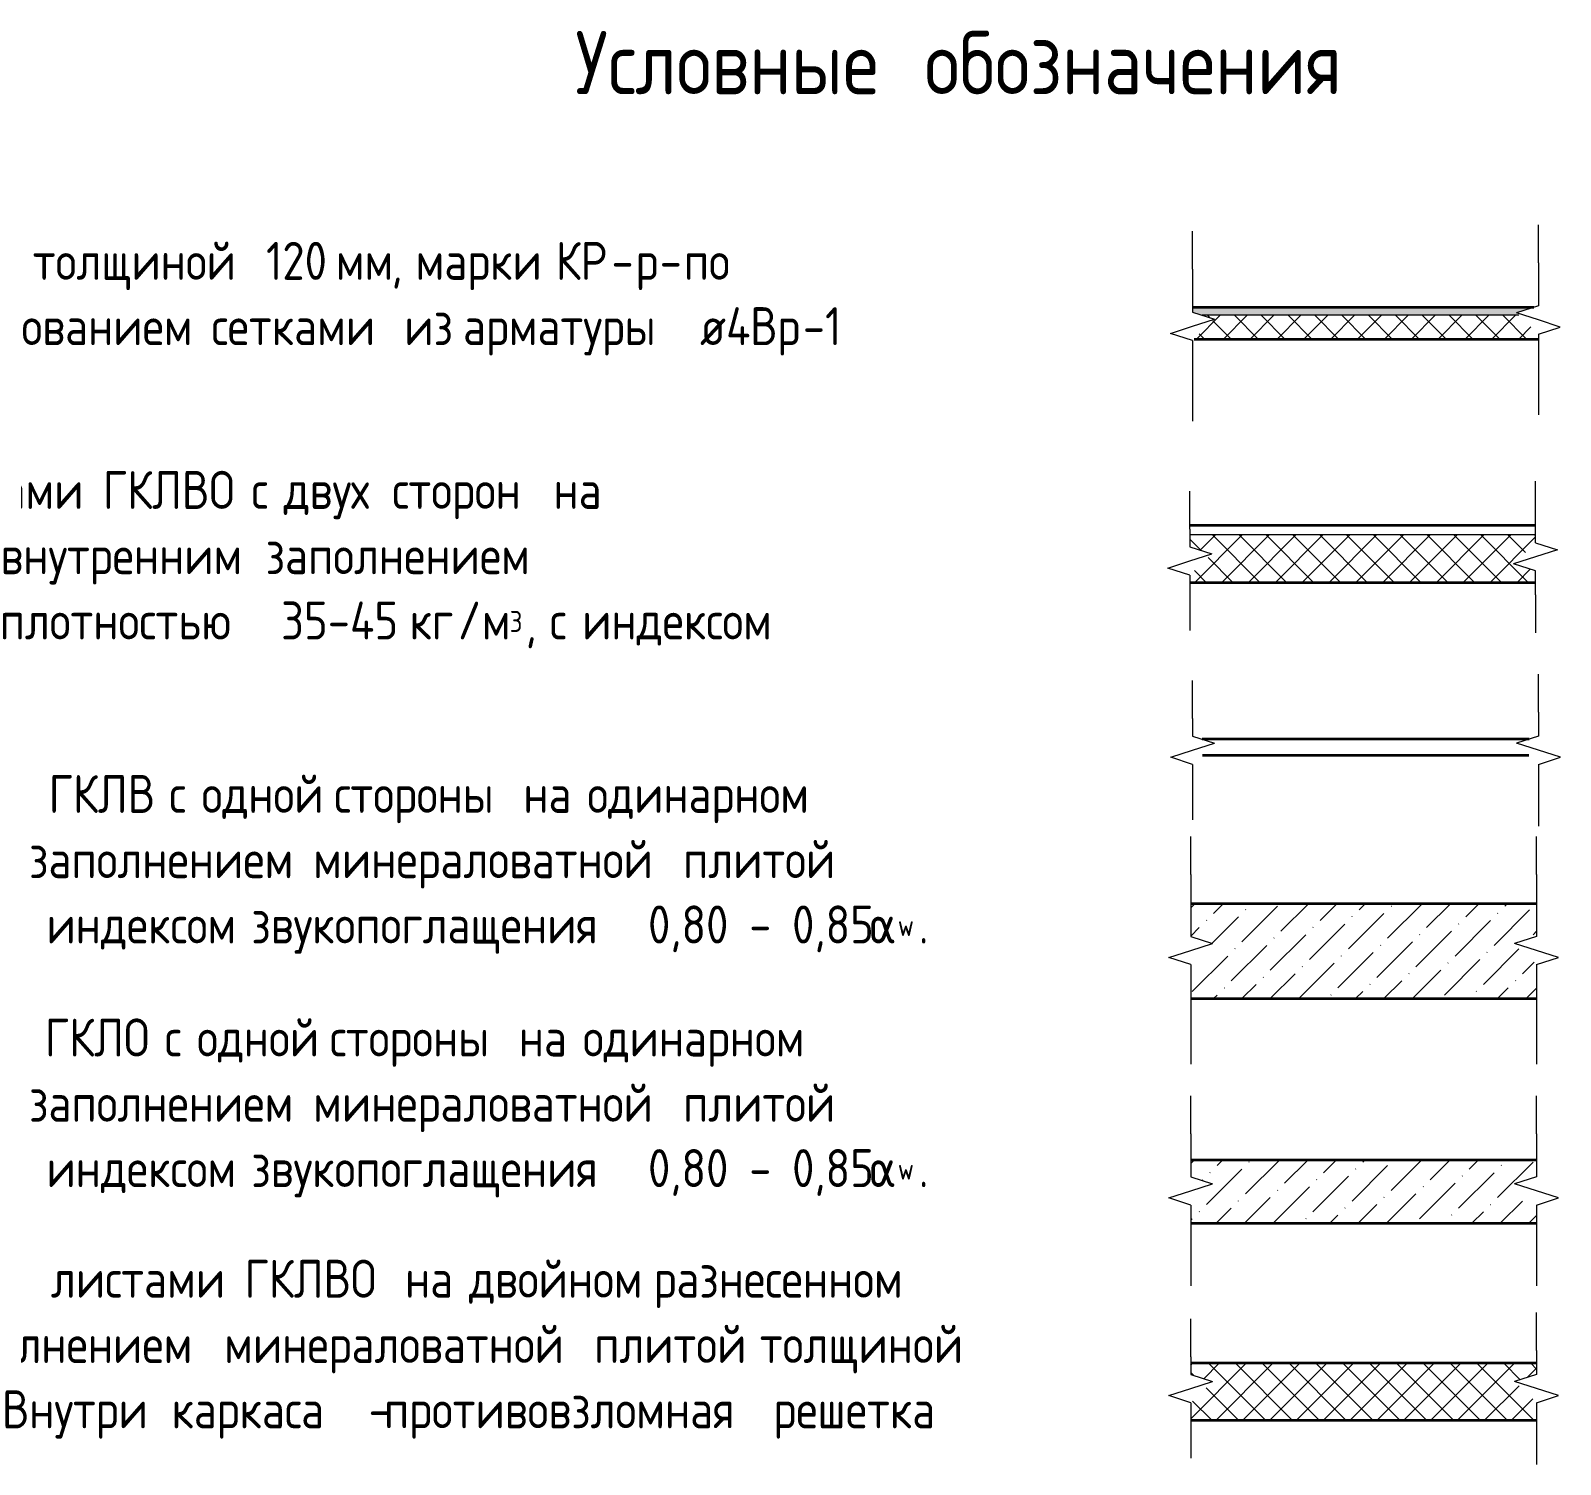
# Model space of a CAD drawing. Header units: millimetres. Extents: x -60946 to 138510, y -262288 to 24501.
# Drawn here: x 77252 to 82087, y -45486 to -40955 of the extents above; entities that cross this region are included whole.
import ezdxf

# ---------------------------------------------------------------- set-up
doc = ezdxf.new("R2010")
doc.units = ezdxf.units.MM
for name, color, linetype, lineweight in [('Аннотация', 7, 'Continuous', 20), ('Стены разрез', 7, 'Continuous', 35), ('Стены штриховка', 7, 'Continuous', 9), ('Узлы', 7, 'Continuous', 18)]:
    doc.layers.add(name, color=color, linetype=linetype, lineweight=lineweight)
doc.styles.add('GOST Common_2', font='', dxfattribs={"width": 0.9, "height": 250})
doc.styles.add('GOST Common_6', font='', dxfattribs={"width": 0.9, "height": 140})
doc.styles.add('GOST Common_7', font='', dxfattribs={"width": 0.9, "height": 120})
doc.styles.add('GOST Common_8', font='', dxfattribs={"width": 0.9, "height": 66.601161})
doc.styles.get('GOST Common_2').set_extended_font_data('GOST Common')
doc.styles.get('GOST Common_6').set_extended_font_data('GOST Common')
doc.styles.get('GOST Common_7').set_extended_font_data('GOST Common')
doc.styles.get('GOST Common_8').set_extended_font_data('GOST Common')
pattern_1 = [(45, (0, 0), (-42.4264, 42.4264), []), (135, (0, 0), (-42.4264, -42.4264), [])]
pattern_2 = [(45, (0, 0), (33.67596, 123.47852), [158.75, -31.75, 1.341, -30.409])]

# ---------------------------------------------------------------- blocks, each defined once
blk = doc.blocks.new('Family - ___-2621193-УО кладочный 1 эт')
at = {"layer": 'Стены разрез'}
for p, q in [((10376.7, 5670.2), (9342.9, 5670.2)), ((9343.9, 5620.2), (10375.6, 5620.2))]:
    blk.add_line(p, q, dxfattribs=at)
blk = doc.blocks.new('Family - ___-2621218-УО кладочный 1 эт')
at = {"layer": 'Стены разрез', "lineweight": 20, "true_color": 0x808040}
blk.add_hatch(color=57, dxfattribs=at).paths.add_polyline_path([(9419.1, 7010), (10344.4, 7010), (10336.6, 7017.6), (10391.7, 7035), (9312.9, 7035), (9312.9, 7019.6), (9342.9, 7010), (9382.2, 7010)])
at = {"layer": 'Стены разрез', "lineweight": 9, "true_color": 0x808040}
h = blk.add_hatch(dxfattribs=at)
h.set_pattern_fill('FP_13', color=57, style=0, pattern_type=2)
h.set_pattern_definition(pattern_1)
h.paths.add_polyline_path([(9317.6, 6935), (10405.9, 6935), (10405.9, 6950.5), (10344.4, 7010), (9342.9, 7010), (9382.2, 6997.6), (9336.2, 6953)])
at = {"layer": 'Стены разрез'}
for p, q in [((10391.7, 7035), (9312.9, 7035)), ((9317.6, 6935), (10405.9, 6935))]:
    blk.add_line(p, q, dxfattribs=at)
at = {"layer": 'Стены штриховка'}
blk.add_line((10344.4, 7010), (9342.9, 7010), dxfattribs=at)
blk = doc.blocks.new('Family - ___-2621265-УО кладочный 1 эт')
at = {"layer": 'Стены разрез', "lineweight": 9}
h = blk.add_hatch(dxfattribs=at)
h.set_pattern_fill('FP_15', color=256, style=0, pattern_type=2)
h.set_pattern_definition(pattern_2)
h.paths.add_polyline_path([(10400.3, 4850.2), (10400.3, 4957.7), (10331, 5024.8), (10400.3, 5046.8), (10400.3, 5150.2), (9307.3, 5150.2), (9307.3, 5046.8), (9376.6, 5024.8), (9307.3, 4957.7), (9307.3, 4850.2), (10331, 4850.2)])
at = {"layer": 'Стены разрез'}
for p, q in [((10400.3, 5150.2), (9307.3, 5150.2)), ((9307.3, 4850.2), (10400.3, 4850.2))]:
    blk.add_line(p, q, dxfattribs=at)
blk = doc.blocks.new('Family - ___-2621270-УО кладочный 1 эт')
at = {"layer": 'Стены разрез', "lineweight": 9}
h = blk.add_hatch(dxfattribs=at)
h.set_pattern_fill('FP_15', color=256, style=0, pattern_type=2)
h.set_pattern_definition(pattern_2)
h.paths.add_polyline_path([(10331, 4140.2), (10400.3, 4140.2), (10400.3, 4197.7), (10331, 4264.8), (10400.3, 4286.8), (10400.3, 4340.2), (9307.3, 4340.2), (9307.3, 4286.8), (9376.6, 4264.8), (9307.3, 4197.7), (9307.3, 4140.2), (9376.6, 4140.2)])
at = {"layer": 'Стены разрез'}
for p, q in [((10400.3, 4340.2), (9307.3, 4340.2)), ((9307.3, 4140.2), (10400.3, 4140.2))]:
    blk.add_line(p, q, dxfattribs=at)
blk = doc.blocks.new('Family - ___-2621272-УО кладочный 1 эт')
at = {"layer": 'Стены разрез', "lineweight": 9}
h = blk.add_hatch(dxfattribs=at)
h.set_pattern_fill('FP_13', color=256, style=0, pattern_type=2)
h.set_pattern_definition(pattern_1)
h.paths.add_polyline_path([(10400.3, 3517.6), (10400.3, 3573.1), (10331, 3640.1), (10400.3, 3662.1), (10400.3, 3697.6), (9307.3, 3697.6), (9307.3, 3662.1), (9376.6, 3640.1), (9307.3, 3573.1), (9307.3, 3517.6), (10331, 3517.6)])
at = {"layer": 'Стены разрез'}
for p, q in [((10400.3, 3697.6), (9307.3, 3697.6)), ((9307.3, 3517.6), (10400.3, 3517.6))]:
    blk.add_line(p, q, dxfattribs=at)
blk = doc.blocks.new('Family - ___-2621278-УО кладочный 1 эт')
at = {"layer": 'Стены разрез', "lineweight": 9}
h = blk.add_hatch(dxfattribs=at)
h.set_pattern_fill('FP_13', color=256, style=0, pattern_type=2)
h.set_pattern_definition(pattern_1)
h.paths.add_polyline_path([(9373.4, 6165.9), (10397.1, 6165.9), (10397.1, 6202.3), (10327.8, 6224.3), (10397.1, 6291.3), (10397.1, 6315.9), (9304.1, 6315.9), (9304.1, 6277.9), (9373.4, 6255.9), (9304.1, 6188.8), (9304.1, 6165.9)])
at = {"layer": 'Стены разрез'}
for p, q in [((10397.1, 6345.9), (9304.1, 6345.9)), ((9304.1, 6165.9), (10397.1, 6165.9))]:
    blk.add_line(p, q, dxfattribs=at)
at = {"layer": 'Стены штриховка'}
blk.add_line((10397.1, 6315.9), (9304.1, 6315.9), dxfattribs=at)
blk = doc.blocks.new('ADSK_Обрыв_Линия1 - По умолчанию-2621347-УО кладочный 1 эт')
at = {"layer": 'Узлы', "lineweight": 20}
for p, q in [((10406.3, 5755.6), (10406.3, 5679.6)), ((10406.3, 5590.5), (10406.3, 5515.6))]:
    blk.add_line(p, q, dxfattribs=at)
blk = doc.blocks.new('ADSK_Обрыв_Линия1 - По умолчанию-2621349-УО кладочный 1 эт')
at = {"layer": 'Узлы', "lineweight": 20}
for p, q in [((9313.3, 5735.6), (9313.3, 5679.6)), ((9313.3, 5590.5), (9313.3, 5535.6))]:
    blk.add_line(p, q, dxfattribs=at)
blk = doc.blocks.new('ADSK_Обрыв_Линия1 - По умолчанию-2621351-УО кладочный 1 эт')
at = {"layer": 'Узлы', "lineweight": 20}
for p, q in [((10405.9, 7175.6), (10405.9, 7039.6)), ((10405.9, 6950.5), (10405.9, 6815.6))]:
    blk.add_line(p, q, dxfattribs=at)
blk = doc.blocks.new('ADSK_Обрыв_Линия1 - По умолчанию-2621353-УО кладочный 1 эт')
at = {"layer": 'Узлы', "lineweight": 20}
for p, q in [((9312.9, 7155.6), (9312.9, 7019.6)), ((9312.9, 6930.5), (9312.9, 6795.6))]:
    blk.add_line(p, q, dxfattribs=at)
blk = doc.blocks.new('ADSK_Обрыв_Линия1 - По умолчанию-2739918-УО кладочный 1 эт')
at = {"layer": 'Узлы', "lineweight": 20}
for p, q in [((10400.3, 5242.8), (10400.3, 5046.8)), ((10400.3, 4957.7), (10400.3, 4762.8))]:
    blk.add_line(p, q, dxfattribs=at)
blk = doc.blocks.new('ADSK_Обрыв_Линия1 - По умолчанию-2739919-УО кладочный 1 эт')
at = {"layer": 'Узлы', "lineweight": 20}
for p, q in [((9307.3, 5242.8), (9307.3, 5046.8)), ((9307.3, 4957.7), (9307.3, 4762.8))]:
    blk.add_line(p, q, dxfattribs=at)
blk = doc.blocks.new('ADSK_Обрыв_Линия1 - По умолчанию-2621363-УО кладочный 1 эт')
at = {"layer": 'Узлы', "lineweight": 20}
for p, q in [((9304.1, 6333.9), (9304.1, 6277.9)), ((9304.1, 6188.8), (9304.1, 6133.9))]:
    blk.add_line(p, q, dxfattribs=at)
blk = doc.blocks.new('ADSK_Обрыв_Линия1 - По умолчанию-2621365-УО кладочный 1 эт')
at = {"layer": 'Узлы', "lineweight": 20}
for p, q in [((10397.1, 6291.3), (10397.1, 6366.3)), ((10397.1, 6126.3), (10397.1, 6202.3))]:
    blk.add_line(p, q, dxfattribs=at)

msp = doc.modelspace()

# ---------------------------------------------------------------- linework, layer by layer
at = {"layer": 'Аннотация'}
for p, q in [((82017.5216, -41689.0763), (82017.5216, -41569.0763)), ((80924.5416, -41709.0763), (80924.5416, -41589.0763)), ((80924.5416, -41845.0763), (80993.8236, -41867.0763)), ((80924.5416, -41845.0763), (80993.8236, -41867.0763)), ((80924.5416, -41889.0763), (80993.8236, -41867.0763)), ((82017.5216, -41825.0763), (81948.2395, -41847.0763)), ((82017.5216, -41825.0763), (81948.2395, -41847.0763)), ((82017.5216, -41869.0763), (81948.2395, -41847.0763)), ((82086.8417, -41891.5997), (82017.5216, -41869.0763)), ((82086.8417, -41891.5997), (82017.5216, -41869.0763)), ((80855.2215, -41911.5997), (80924.5416, -41889.0763)), ((80855.2215, -41911.5997), (80924.5416, -41889.0763)), ((80924.5416, -41934.1232), (80855.2215, -41911.5997)), ((80924.5416, -41934.1232), (80855.2215, -41911.5997)), ((82017.5216, -41914.1232), (82086.8417, -41891.5997)), ((82017.5216, -41914.1232), (82086.8417, -41891.5997)), ((82017.5216, -42049.0763), (82017.5216, -42169.0763)), ((80924.5416, -42069.0763), (80924.5416, -42189.0763)), ((82008.7014, -42498.3322), (82008.7014, -42378.3322)), ((80915.7214, -42530.7418), (80915.7214, -42410.7418)), ((80915.7214, -42586.7418), (80985.0035, -42608.7418)), ((80915.7214, -42586.7418), (80985.0035, -42608.7418)), ((82008.7014, -42573.2853), (82078.0215, -42595.8088)), ((82008.7014, -42573.2853), (82078.0215, -42595.8088)), ((82078.0215, -42595.8088), (82008.7014, -42618.3322)), ((82078.0215, -42595.8088), (82008.7014, -42618.3322)), ((80846.4013, -42653.2653), (80915.7214, -42630.7418)), ((80846.4013, -42653.2653), (80915.7214, -42630.7418)), ((80915.7214, -42630.7418), (80985.0035, -42608.7418)), ((82008.7014, -42618.3322), (81939.4194, -42640.3322)), ((82008.7014, -42662.3322), (81939.4194, -42640.3322)), ((82008.7014, -42662.3322), (81939.4194, -42640.3322)), ((80915.7214, -42675.7888), (80846.4013, -42653.2653)), ((80915.7214, -42675.7888), (80846.4013, -42653.2653)), ((80915.7214, -42730.7418), (80915.7214, -42850.7418)), ((82008.7014, -42738.3322), (82008.7014, -42858.3322)), ((80924.8834, -43129.0549), (80924.8834, -43009.0549)), ((82017.8634, -43109.0549), (82017.8634, -42989.0549)), ((80924.8834, -43185.0549), (80994.1654, -43207.0549)), ((80924.8834, -43185.0549), (80994.1654, -43207.0549)), ((80924.8834, -43229.0549), (80994.1654, -43207.0549)), ((82017.8634, -43185.0549), (81948.5814, -43207.0549)), ((82017.8634, -43185.0549), (81948.5814, -43207.0549)), ((82017.8634, -43229.0549), (81948.5814, -43207.0549)), ((80855.5633, -43251.5784), (80924.8834, -43229.0549)), ((80855.5633, -43251.5784), (80924.8834, -43229.0549)), ((80924.8834, -43274.1018), (80855.5633, -43251.5784)), ((80924.8834, -43274.1018), (80855.5633, -43251.5784)), ((82087.1835, -43251.5784), (82017.8634, -43229.0549)), ((82087.1835, -43251.5784), (82017.8634, -43229.0549)), ((82017.8634, -43274.1018), (82087.1835, -43251.5784)), ((82017.8634, -43274.1018), (82087.1835, -43251.5784)), ((80924.8834, -43329.0549), (80924.8834, -43449.0549)), ((82017.8634, -43349.0549), (82017.8634, -43469.0549)), ((80918.8702, -43621.8638), (80918.8702, -43501.8638)), ((82011.8501, -43621.8638), (82011.8501, -43501.8638)), ((80918.8702, -43817.8638), (80988.1522, -43839.8638)), ((80918.8702, -43817.8638), (80988.1522, -43839.8638)), ((80918.8702, -43861.8638), (80988.1522, -43839.8638)), ((82011.8501, -43817.8638), (81942.5681, -43839.8638)), ((82011.8501, -43817.8638), (81942.5681, -43839.8638)), ((82011.8501, -43861.8638), (81942.5681, -43839.8638)), ((80849.5501, -43884.3873), (80918.8702, -43861.8638)), ((80849.5501, -43884.3873), (80918.8702, -43861.8638)), ((80918.8702, -43906.9108), (80849.5501, -43884.3873)), ((80918.8702, -43906.9108), (80849.5501, -43884.3873)), ((82081.1702, -43884.3873), (82011.8501, -43861.8638)), ((82081.1702, -43884.3873), (82011.8501, -43861.8638)), ((82011.8501, -43906.9108), (82081.1702, -43884.3873)), ((82011.8501, -43906.9108), (82081.1702, -43884.3873)), ((80918.8702, -44101.8638), (80918.8702, -44221.8638)), ((82011.8501, -44101.8638), (82011.8501, -44221.8638)), ((80918.8702, -44441.8638), (80918.8702, -44321.8638)), ((82011.8501, -44441.8638), (82011.8501, -44321.8638)), ((80918.8702, -44577.8638), (80988.1522, -44599.8638)), ((80918.8702, -44577.8638), (80988.1522, -44599.8638)), ((82011.8501, -44577.8638), (81942.5681, -44599.8638)), ((82011.8501, -44577.8638), (81942.5681, -44599.8638)), ((80849.5501, -44644.3873), (80918.8702, -44621.8638)), ((80849.5501, -44644.3873), (80918.8702, -44621.8638)), ((80918.8702, -44621.8638), (80988.1522, -44599.8638)), ((82011.8501, -44621.8638), (81942.5681, -44599.8638)), ((82081.1702, -44644.3873), (82011.8501, -44621.8638)), ((82081.1702, -44644.3873), (82011.8501, -44621.8638)), ((80918.8702, -44666.9108), (80849.5501, -44644.3873)), ((80918.8702, -44666.9108), (80849.5501, -44644.3873)), ((82011.8501, -44666.9108), (82081.1702, -44644.3873)), ((82011.8501, -44666.9108), (82081.1702, -44644.3873)), ((80918.8702, -44801.8638), (80918.8702, -44921.8638)), ((82011.8501, -44801.8638), (82011.8501, -44921.8638)), ((82011.8501, -45126.4929), (82011.8501, -45006.4929)), ((80918.8702, -45146.4929), (80918.8702, -45026.4929)), ((80918.8702, -45202.4929), (80988.1522, -45224.4929)), ((80918.8702, -45202.4929), (80988.1522, -45224.4929)), ((82011.8501, -45202.4929), (81942.5681, -45224.4929)), ((82011.8501, -45202.4929), (81942.5681, -45224.4929)), ((80849.5501, -45269.0163), (80918.8702, -45246.4929)), ((80849.5501, -45269.0163), (80918.8702, -45246.4929)), ((80918.8702, -45246.4929), (80988.1522, -45224.4929)), ((82011.8501, -45246.4929), (81942.5681, -45224.4929)), ((82081.1702, -45269.0163), (82011.8501, -45246.4929)), ((82081.1702, -45269.0163), (82011.8501, -45246.4929)), ((80918.8702, -45291.5398), (80849.5501, -45269.0163)), ((80918.8702, -45291.5398), (80849.5501, -45269.0163)), ((82011.8501, -45291.5398), (82081.1702, -45269.0163)), ((82011.8501, -45291.5398), (82081.1702, -45269.0163)), ((80918.8702, -45346.4929), (80918.8702, -45466.4929)), ((82011.8501, -45366.4929), (82011.8501, -45486.4929))]:
    msp.add_line(p, q, dxfattribs=at)

# ---------------------------------------------------------------- block references
at = {"lineweight": 20}
for name in ['Family - ___-2621218-УО кладочный 1 эт', 'Family - ___-2621278-УО кладочный 1 эт', 'Family - ___-2621193-УО кладочный 1 эт', 'Family - ___-2621265-УО кладочный 1 эт', 'Family - ___-2621270-УО кладочный 1 эт', 'Family - ___-2621272-УО кладочный 1 эт']:
    msp.add_blockref(name, (71611.5992, -48864.6314), dxfattribs=at)
at = {"layer": 'Узлы', "lineweight": 20}
for name, p in [('ADSK_Обрыв_Линия1 - По умолчанию-2621353-УО кладочный 1 эт', (71611.5992, -48864.6314)), ('ADSK_Обрыв_Линия1 - По умолчанию-2621351-УО кладочный 1 эт', (71611.5992, -48864.6314)), ('ADSK_Обрыв_Линия1 - По умолчанию-2621365-УО кладочный 1 эт', (71611.5992, -48864.6314)), ('ADSK_Обрыв_Линия1 - По умолчанию-2621363-УО кладочный 1 эт', (71611.5992, -48864.6314)), ('ADSK_Обрыв_Линия1 - По умолчанию-2621347-УО кладочный 1 эт', (71611.5992, -48864.6314)), ('ADSK_Обрыв_Линия1 - По умолчанию-2621349-УО кладочный 1 эт', (71611.5992, -48864.6314)), ('ADSK_Обрыв_Линия1 - По умолчанию-2739919-УО кладочный 1 эт', (71611.5992, -48864.6314)), ('ADSK_Обрыв_Линия1 - По умолчанию-2739918-УО кладочный 1 эт', (71611.5992, -48864.6314)), ('ADSK_Обрыв_Линия1 - По умолчанию-2621353-УО кладочный 1 эт', (71605.9278, -51597.419)), ('ADSK_Обрыв_Линия1 - По умолчанию-2621351-УО кладочный 1 эт', (71605.9278, -51617.419)), ('ADSK_Обрыв_Линия1 - По умолчанию-2621349-УО кладочный 1 эт', (71605.586, -50882.0693)), ('ADSK_Обрыв_Линия1 - По умолчанию-2621347-УО кладочный 1 эт', (71605.586, -50882.0693))]:
    msp.add_blockref(name, p, dxfattribs=at)

# ---------------------------------------------------------------- texts
at = {"layer": 'Аннотация', "lineweight": 9, "attachment_point": 1}
for s, insert, char_height, width, style in [('Условные', (78973.0753, -40956.0212), 200, 1264.10085, 'GOST Common_2'), ('обозначения', (80077.9753, -40956.0212), 200, 1722.986775, 'GOST Common_2'), ('толщиной', (77259.2242, -41622.5166), 120, 813.87315, 'GOST Common_6'), (' 120 ', (77930.7367, -41622.5166), 120, 346.329, 'GOST Common_6'), ('КР', (78911.8117, -41622.5166), 120, 213.56955, 'GOST Common_6'), ('мм', (78216.4867, -41622.5166), 120, 213.56955, 'GOST Common_6'), ('марки', (78468.8992, -41622.5166), 120, 490.63275, 'GOST Common_6'), ('\\fGOST Common|b0|i0|c204|p34|;\\W.9;р', (79164.2242, -41622.5166), 120, 92.3544, 'GOST Common_6'), ('по', (79316.6242, -41622.5166), 120, 184.7088, 'GOST Common_6'), ('\\fGOST Common|b0|i0|c204|p34|;\\W.9;-', (79088.0242, -41622.5166), 120, 92.3544, 'GOST Common_6'), ('\\fGOST Common|b0|i0|c204|p34|;\\W.9;-', (79240.4242, -41622.5166), 120, 92.3544, 'GOST Common_6'), (', ', (78392.6992, -41622.5166), 120, 92.3544, 'GOST Common_6'), ('армированием', (76823.4554, -41828.8916), 120, 1165.9743, 'GOST Common_6'), ('сетками', (77823.5804, -41828.8916), 120, 692.658, 'GOST Common_6'), ('из', (78433.1804, -41828.8916), 120, 178.93665, 'GOST Common_6'), ('арматуры', (78618.9179, -41828.8916), 120, 828.303525, 'GOST Common_6'), (' ø4', (79302.3367, -41828.8916), 120, 271.29105, 'GOST Common_6'), ('Вр', (79526.1742, -41828.8916), 120, 202.02525, 'GOST Common_6'), ('-1 ', (79692.8617, -41828.8916), 120, 207.7974, 'GOST Common_6'), ('ГКЛВО', (77480.6804, -42346.4458), 120, 522.379575, 'GOST Common_6'), ('листами', (76868.6992, -42346.4458), 120, 695.544075, 'GOST Common_6'), ('\\fGOST Common|b0|i0|c204|p34|;\\W.9;с', (77949.7867, -42346.4458), 120, 77.924025, 'GOST Common_6'), ('двух', (78052.1804, -42346.4458), 120, 369.4176, 'GOST Common_6'), ('сторон', (78395.0804, -42346.4458), 120, 571.44285, 'GOST Common_6'), ('на', (78904.6679, -42346.4458), 120, 199.139175, 'GOST Common_6'), ('внутренним', (77156.8304, -42552.8208), 120, 969.7212, 'GOST Common_6'), ('заполнением', (77995.0304, -42552.8208), 120, 1041.873075, 'GOST Common_6'), (' 35-45 ', (77978.3617, -42759.1958), 120, 571.44285, 'GOST Common_6'), ('\\fGOST Common|b0|i0|c204|p34|;\\W.9;/', (78602.2492, -42759.1958), 120, 92.3544, 'GOST Common_6'), ('\\fGOST Common|b0|i0|c204|p34|;\\W.9;3', (78766.5554, -42788.9592), 66.601161, 60.607575, 'GOST Common_7'), ('плотностью', (77154.4492, -42759.1958), 120, 998.58195, 'GOST Common_6'), ('кг', (78449.8492, -42759.1958), 120, 184.7088, 'GOST Common_6'), ('\\fGOST Common|b0|i0|c204|p34|;\\W.9;м', (78678.4492, -42759.1958), 120, 106.784775, 'GOST Common_6'), ('\\fGOST Common|b0|i0|c204|p34|;\\W.9;с', (78892.7617, -42759.1958), 120, 77.924025, 'GOST Common_6'), ('индексом', (78995.1554, -42759.1958), 120, 738.8352, 'GOST Common_6'), (', ', (78816.5617, -42759.1958), 120, 92.3544, 'GOST Common_6'), ('ГКЛВ', (77309.2304, -43307.2483), 120, 415.5948, 'GOST Common_6'), ('одной', (77792.6242, -43307.2483), 120, 461.772, 'GOST Common_6'), ('\\fGOST Common|b0|i0|c204|p34|;\\W.9;с', (77690.2304, -43307.2483), 120, 77.924025, 'GOST Common_6'), ('стороны', (78211.7242, -43307.2483), 120, 678.227625, 'GOST Common_6'), ('на', (78809.4179, -43307.2483), 120, 199.139175, 'GOST Common_6'), ('одинарном', (79011.8242, -43307.2483), 120, 860.05035, 'GOST Common_6'), ('минераловатной', (78145.0492, -43513.6233), 120, 1370.885625, 'GOST Common_6'), ('плитой', (79314.2429, -43513.6233), 120, 588.7593, 'GOST Common_6'), ('заполнением', (77247.3179, -43513.6233), 120, 1041.873075, 'GOST Common_6'), ('индексом', (77302.0867, -43719.9983), 120, 738.8352, 'GOST Common_6'), ('звукопоглащения', (77949.7867, -43719.9983), 120, 1440.151425, 'GOST Common_6'), (' 0,80 - 0,85 ', (79138.0304, -43719.9983), 120, 923.544, 'GOST Common_6'), ('α', (79900.0304, -43719.9983), 120, 112.556925, 'GOST Common_8'), ('\\fGOST Common|b0|i0|c204|p34|;\\W.9;w', (79992.8992, -43749.7617), 66.601161, 80.8101, 'GOST Common_7'), ('\\fGOST Common|b0|i0|c204|p34|;\\W.9;.', (80059.5742, -43719.9983), 120, 40.40505, 'GOST Common_6'), ('ГКЛО', (77297.3242, -44077.2483), 120, 412.708725, 'GOST Common_6'), ('одной', (77778.3367, -44077.2483), 120, 461.772, 'GOST Common_6'), ('\\fGOST Common|b0|i0|c204|p34|;\\W.9;с', (77675.9429, -44077.2483), 120, 77.924025, 'GOST Common_6'), ('стороны', (78197.4367, -44077.2483), 120, 678.227625, 'GOST Common_6'), ('на', (78795.1304, -44077.2483), 120, 199.139175, 'GOST Common_6'), ('одинарном', (78997.5367, -44077.2483), 120, 860.05035, 'GOST Common_6'), ('минераловатной', (78145.0492, -44283.6233), 120, 1370.885625, 'GOST Common_6'), ('плитой', (79314.2429, -44283.6233), 120, 588.7593, 'GOST Common_6'), ('заполнением', (77247.3179, -44283.6233), 120, 1041.873075, 'GOST Common_6'), ('индексом', (77302.0867, -44489.9983), 120, 738.8352, 'GOST Common_6'), ('звукопоглащения', (77949.7867, -44489.9983), 120, 1440.151425, 'GOST Common_6'), (' 0,80 - 0,85 ', (79138.0304, -44489.9983), 120, 923.544, 'GOST Common_6'), ('α', (79900.0304, -44489.9983), 120, 112.556925, 'GOST Common_8'), ('\\fGOST Common|b0|i0|c204|p34|;\\W.9;w', (79992.8992, -44519.7617), 66.601161, 80.8101, 'GOST Common_7'), ('\\fGOST Common|b0|i0|c204|p34|;\\W.9;.', (80059.5742, -44489.9983), 120, 40.40505, 'GOST Common_6'), ('ГКЛВО', (77928.3554, -44839.6322), 120, 522.379575, 'GOST Common_6'), ('двойном', (78637.9679, -44839.6322), 120, 660.911175, 'GOST Common_6'), ('разнесенном', (79221.3742, -44839.6322), 120, 1024.556625, 'GOST Common_6'), ('листами', (77316.3742, -44839.6322), 120, 695.544075, 'GOST Common_6'), ('на', (78435.5617, -44839.6322), 120, 199.139175, 'GOST Common_6'), ('минераловатной', (77864.0617, -45046.0072), 120, 1370.885625, 'GOST Common_6'), ('плитой', (79033.2554, -45046.0072), 120, 588.7593, 'GOST Common_6'), ('толщиной', (79557.1304, -45046.0072), 120, 813.87315, 'GOST Common_6'), ('заполнением', (76928.2304, -45046.0072), 120, 1041.873075, 'GOST Common_6'), ('Внутри', (77161.5929, -45252.3822), 120, 603.189675, 'GOST Common_6'), ('каркаса', (77697.3742, -45252.3822), 120, 675.34155, 'GOST Common_6'), ('противовзломная', (78368.8867, -45252.3822), 120, 1445.923575, 'GOST Common_6'), ('решетка', (79599.9929, -45252.3822), 120, 724.404825, 'GOST Common_6'), (' -', (78254.5867, -45252.3822), 120, 138.5316, 'GOST Common_6')]:
    msp.add_mtext(s, dxfattribs=dict(at, insert=insert, char_height=char_height, width=width, style=style))

doc.saveas('drawing.dxf')
